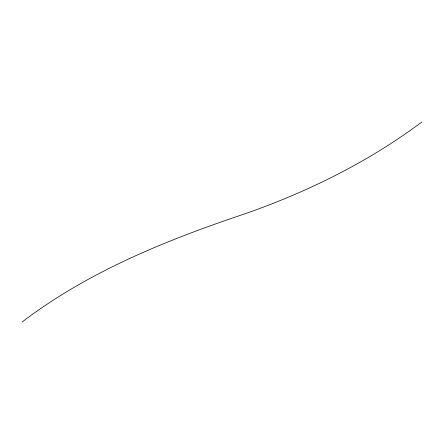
<?xml version="1.0" encoding="UTF-8"?>
<svg xmlns="http://www.w3.org/2000/svg" width="444" height="444" viewBox="0 0 444 444"><rect width="100%" height="100%" fill="white"/><g stroke="black" fill="none" stroke-linecap="round" stroke-linejoin="round"><path stroke-width="0.67" d="M22.2 321.95C88.611 271.356 166.705 240.015 245.243 213.692C308.069 191.725 368.348 161.932 421.8 122.05"/></g></svg>
